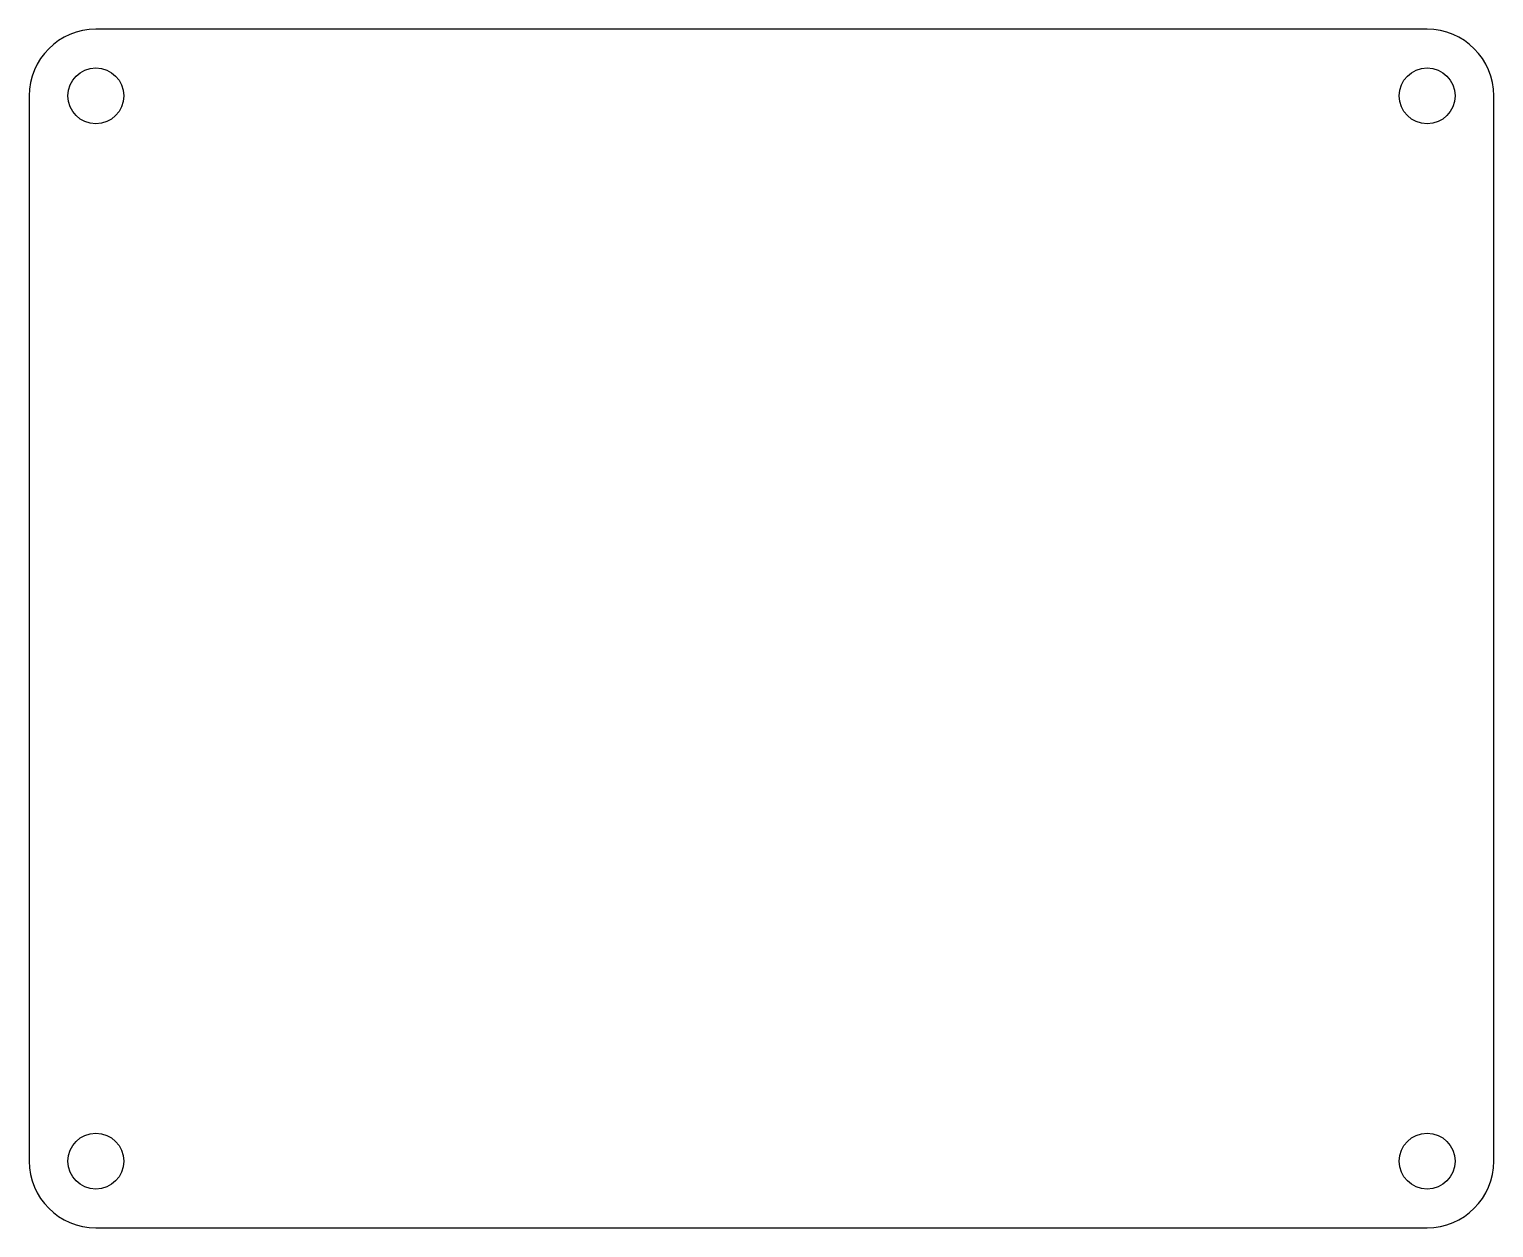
# Model space of a CAD drawing. Header units: millimetres. Extents: x 0 to 110, y 0 to 90.
import ezdxf

# ---------------------------------------------------------------- set-up
doc = ezdxf.new("R2010")
doc.units = ezdxf.units.MM
doc.layers.add('Sketch', color=7, linetype='CONTINUOUS')

msp = doc.modelspace()

# ---------------------------------------------------------------- linework, layer by layer
at = {"layer": 'Sketch'}
for p, q in [((105, 90), (5, 90)), ((0, 85), (0, 5)), ((110, 5), (110, 85)), ((5, 0), (105, 0))]:
    msp.add_line(p, q, dxfattribs=at)
for centre in [(5, 85), (5, 85), (105, 85), (5, 5), (105, 5)]:
    msp.add_circle(centre, 2.1, dxfattribs=at)
for centre, start, end in [((5, 85), 90, 180), ((105, 85), 0, 90), ((5, 5), 180, -90), ((105, 5), -90, 0)]:
    msp.add_arc(centre, 5, start, end, dxfattribs=at)

doc.saveas('drawing.dxf')
